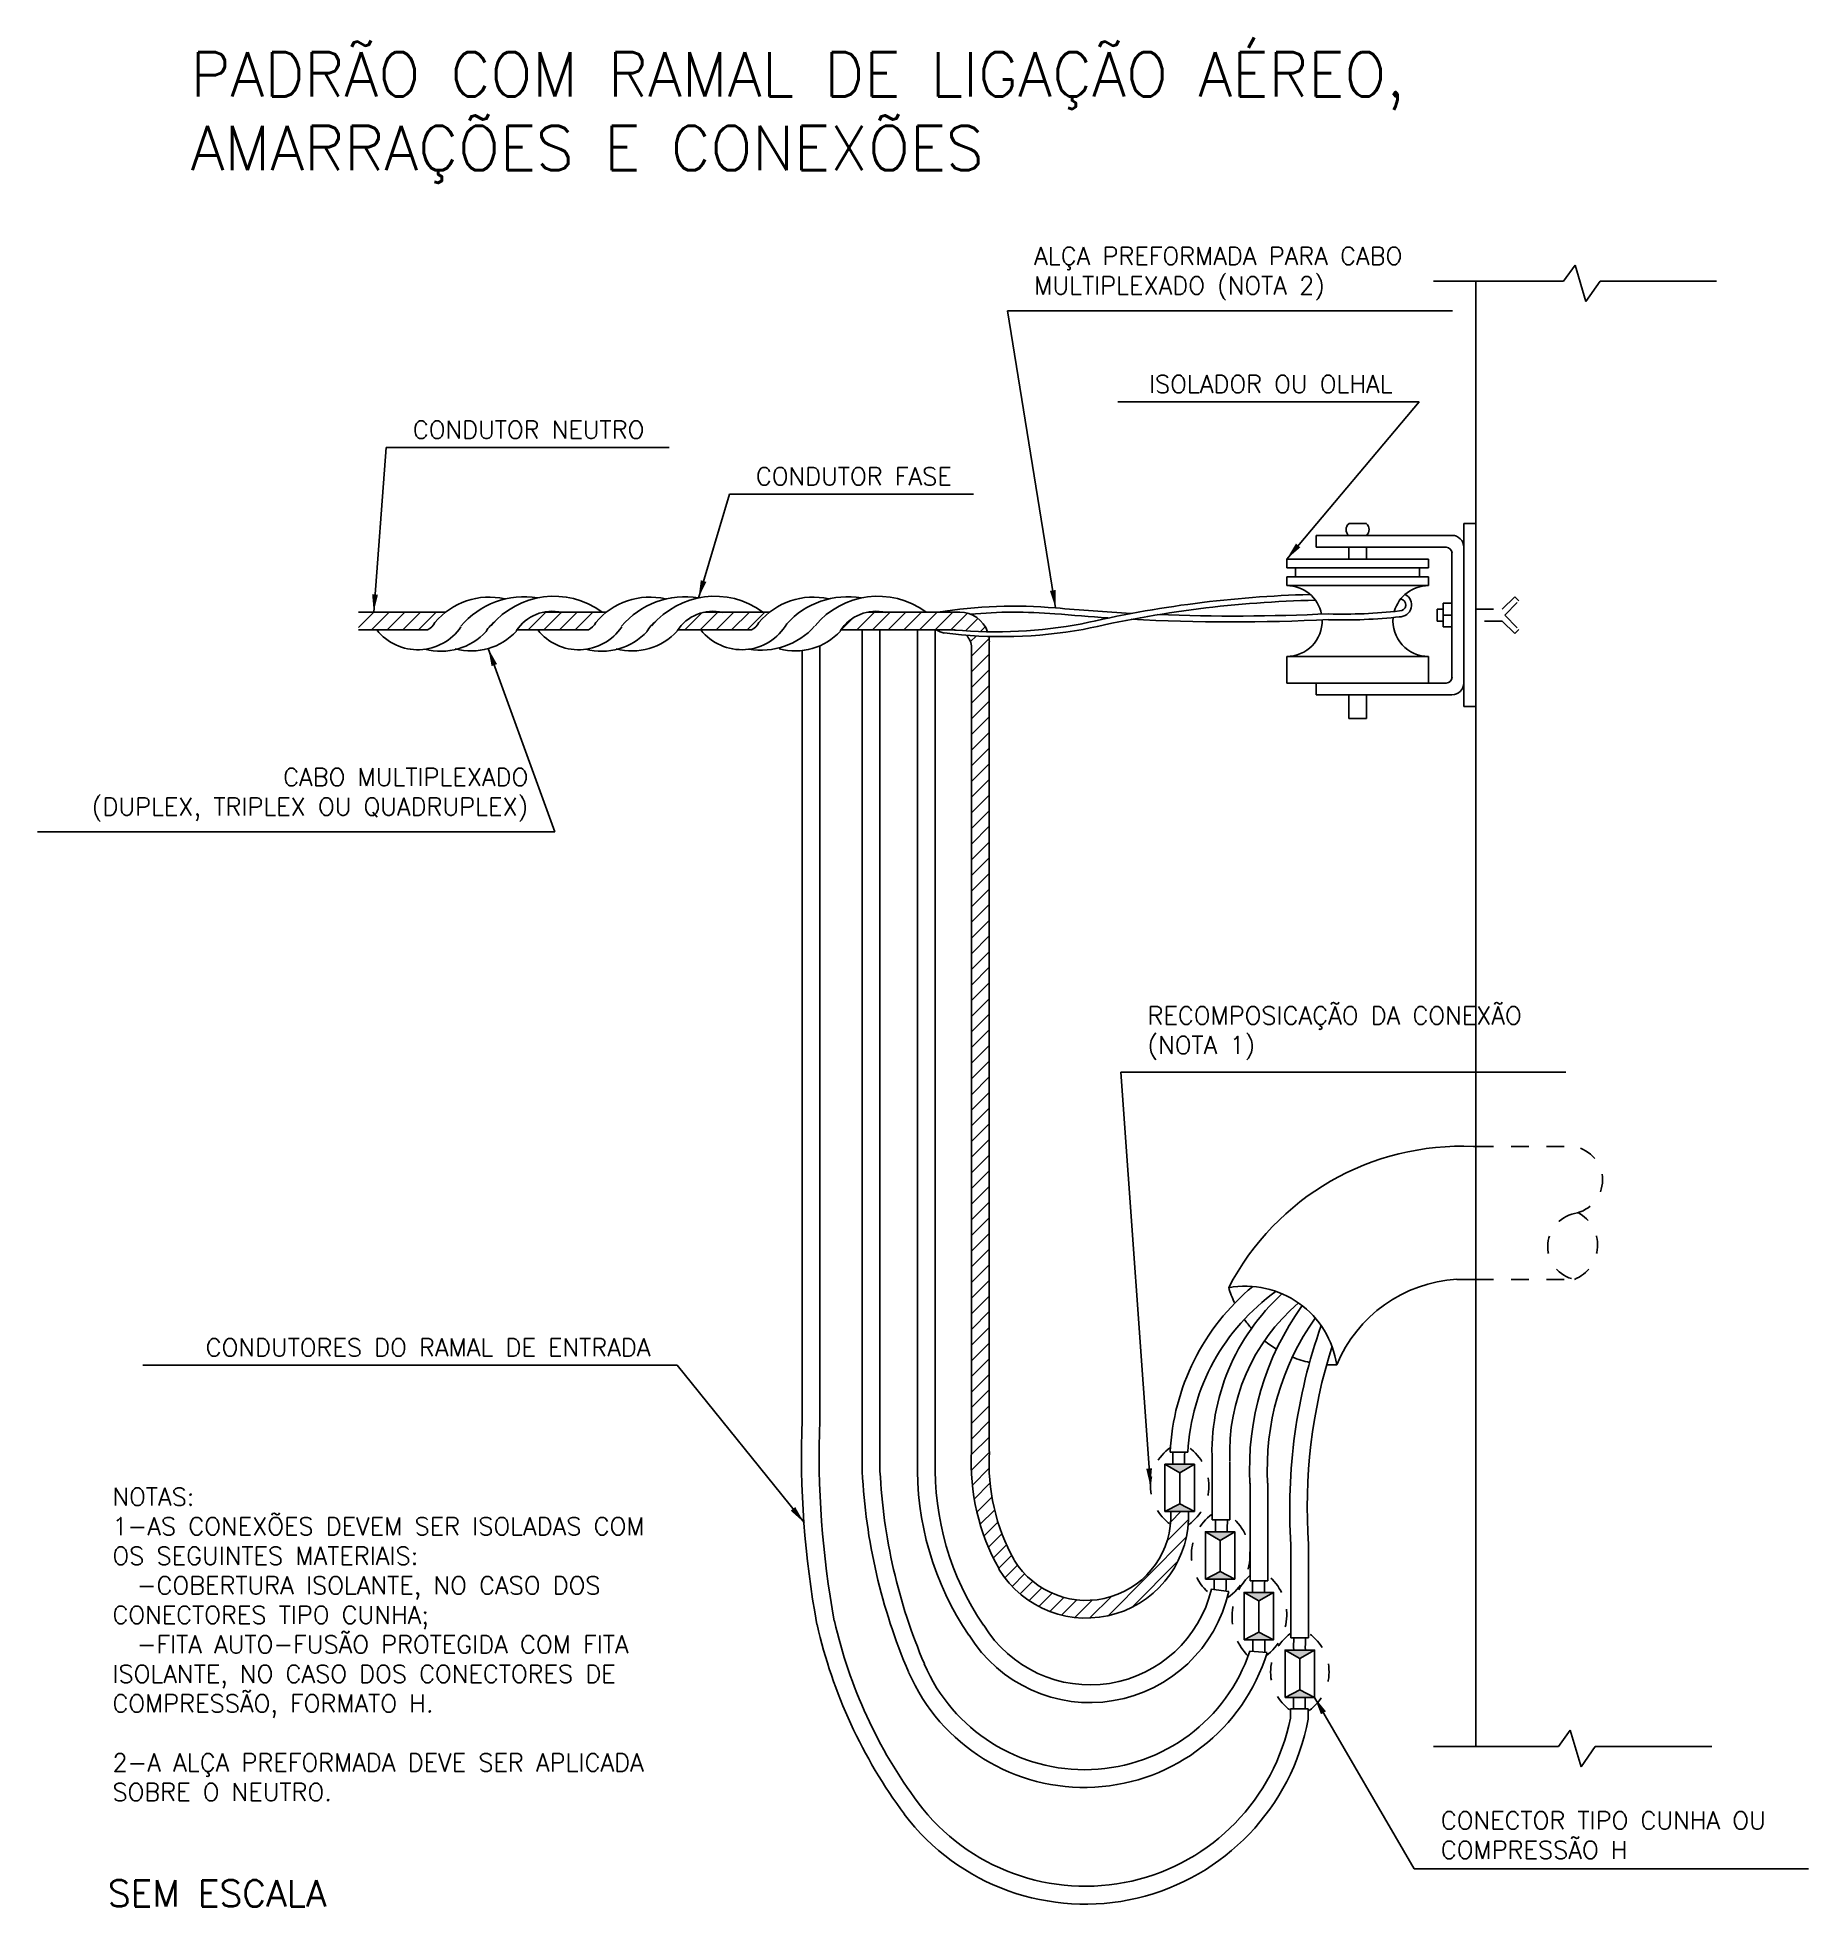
# Model space of a CAD drawing. Extents: x -4.4 to 5.6, y 5.9 to 16.4.
import ezdxf

# ---------------------------------------------------------------- set-up
doc = ezdxf.new("R2010")
doc.units = 0
doc.header["$LTSCALE"] = 0.3
doc.header["$MEASUREMENT"] = 0
doc.linetypes.add('HIDDEN', pattern=[0.375, 0.25, -0.125])
doc.layers.get('0').update_dxf_attribs({"linetype": 'CONTINUOUS'})
doc.layers.add('DETALHES', color=4, linetype='CONTINUOUS')
doc.styles.add('ROMANS', font='romans')
doc.dimstyles.new('TEXTO', dxfattribs={"dimtxt": 0.1, "dimasz": 0.1, "dimexe": 0.1, "dimexo": 0.3, "dimgap": 0.05, "dimtad": 1, "dimtih": 1, "dimtoh": 1, "dimdec": 4, "dimzin": 0, "dimtxsty": 'ROMANS', "dimcen": 0.09, "dimclrd": 1, "dimclre": 1, "dimclrt": 3, "dimazin": 3, "dimtfac": 1, "dimtdec": 4, "dimtofl": 0, "dimtmove": 0, "dimatfit": 3, "dimtolj": 1, "dimtzin": 0})

# ---------------------------------------------------------------- blocks, each defined once
blk = doc.blocks.new('*X0')
at = {"color": 0}
for p, q in [((-1.3681, 5.9593), (-1.3595, 5.9679)), ((-1.3607, 5.9579), (-1.3507, 5.9679)), ((-1.3519, 5.9579), (-1.3419, 5.9679)), ((-1.343, 5.9579), (-1.333, 5.9679)), ((-1.3342, 5.9579), (-1.3242, 5.9679)), ((-1.2723, 5.9579), (-1.2623, 5.9679)), ((-1.2635, 5.9579), (-1.2535, 5.9679)), ((-1.2546, 5.9579), (-1.2446, 5.9679)), ((-1.2458, 5.9579), (-1.2358, 5.9679)), ((-1.1839, 5.9579), (-1.1744, 5.9674)), ((-1.1751, 5.9579), (-1.1651, 5.9679)), ((-1.1662, 5.9579), (-1.1562, 5.9679)), ((-1.1574, 5.9579), (-1.1474, 5.9679)), ((-1.1486, 5.9579), (-1.1386, 5.9679)), ((-1.0955, 5.9579), (-1.0891, 5.9643)), ((-1.0867, 5.9579), (-1.0767, 5.9679)), ((-1.0779, 5.9579), (-1.0679, 5.9679)), ((-1.069, 5.9579), (-1.059, 5.9679)), ((-1.0602, 5.9579), (-1.0502, 5.9679)), ((-1.0513, 5.9579), (-1.0413, 5.9679)), ((-1.0425, 5.9579), (-1.0325, 5.9679)), ((-1.0337, 5.9579), (-1.0243, 5.9673)), ((-1.0253, 5.9574), (-1.0184, 5.9643)), ((-1.0226, 5.9513), (-1.0194, 5.9544)), ((-1.022, 5.943), (-1.0121, 5.9529)), ((-1.0169, 5.957), (-1.0142, 5.9596)), ((-1.022, 5.9342), (-1.012, 5.9442)), ((-1.022, 5.9253), (-1.012, 5.9353)), ((-1.022, 5.9165), (-1.012, 5.9265)), ((-1.022, 5.9077), (-1.012, 5.9177)), ((-1.022, 5.8988), (-1.012, 5.9088)), ((-1.022, 5.89), (-1.012, 5.9)), ((-1.022, 5.8812), (-1.012, 5.8912)), ((-1.022, 5.8723), (-1.012, 5.8823)), ((-1.022, 5.8635), (-1.012, 5.8735)), ((-1.022, 5.8546), (-1.012, 5.8646)), ((-1.022, 5.8458), (-1.012, 5.8558)), ((-1.022, 5.837), (-1.012, 5.847)), ((-1.022, 5.8281), (-1.012, 5.8381)), ((-1.022, 5.8193), (-1.012, 5.8293)), ((-1.022, 5.8104), (-1.012, 5.8204)), ((-1.022, 5.8016), (-1.012, 5.8116)), ((-1.022, 5.7928), (-1.012, 5.8028)), ((-1.022, 5.7839), (-1.012, 5.7939)), ((-1.022, 5.7751), (-1.012, 5.7851)), ((-1.022, 5.7662), (-1.012, 5.7762)), ((-1.022, 5.7574), (-1.012, 5.7674)), ((-1.022, 5.7486), (-1.012, 5.7586)), ((-1.022, 5.7397), (-1.012, 5.7497)), ((-1.022, 5.7309), (-1.012, 5.7409)), ((-1.022, 5.7221), (-1.012, 5.7321)), ((-1.022, 5.7132), (-1.012, 5.7232)), ((-1.022, 5.7044), (-1.012, 5.7144)), ((-1.022, 5.6955), (-1.012, 5.7055)), ((-1.022, 5.6867), (-1.012, 5.6967)), ((-1.022, 5.6779), (-1.012, 5.6879)), ((-1.022, 5.669), (-1.012, 5.679)), ((-1.022, 5.6602), (-1.012, 5.6702)), ((-1.022, 5.6513), (-1.012, 5.6613)), ((-1.022, 5.6425), (-1.012, 5.6525)), ((-1.022, 5.6337), (-1.012, 5.6437)), ((-1.022, 5.6248), (-1.012, 5.6348)), ((-1.022, 5.616), (-1.012, 5.626)), ((-1.022, 5.6071), (-1.012, 5.6171)), ((-1.022, 5.5983), (-1.012, 5.6083)), ((-1.022, 5.5895), (-1.012, 5.5995)), ((-1.022, 5.5806), (-1.012, 5.5906)), ((-1.022, 5.5718), (-1.012, 5.5818)), ((-1.022, 5.563), (-1.012, 5.573)), ((-1.022, 5.5541), (-1.012, 5.5641)), ((-1.022, 5.5453), (-1.012, 5.5553)), ((-1.022, 5.5364), (-1.012, 5.5464)), ((-1.022, 5.5276), (-1.012, 5.5376)), ((-1.022, 5.5188), (-1.012, 5.5288)), ((-1.022, 5.5099), (-1.012, 5.5199)), ((-1.022, 5.5011), (-1.012, 5.5111)), ((-1.0221, 5.4921), (-1.012, 5.5022)), ((-1.0221, 5.4833), (-1.012, 5.4934)), ((-1.0215, 5.475), (-1.0121, 5.4844)), ((-1.0205, 5.4672), (-1.0116, 5.4761)), ((-1.019, 5.4598), (-1.0105, 5.4683)), ((-1.0172, 5.4528), (-1.009, 5.461)), ((-0.9095, 5.4544), (-0.9038, 5.4602)), ((-1.015, 5.4462), (-1.0071, 5.4541)), ((-1.0125, 5.4398), (-1.0048, 5.4475)), ((-0.9449, 5.4013), (-0.9007, 5.4456)), ((-0.9116, 5.4435), (-0.8995, 5.4557)), ((-1.0097, 5.4338), (-1.0022, 5.4413)), ((-1.0067, 5.428), (-0.9993, 5.4353)), ((-1.0031, 5.4227), (-0.996, 5.4299)), ((-0.9991, 5.4179), (-0.992, 5.425)), ((-0.9313, 5.4062), (-0.9056, 5.4319)), ((-0.9945, 5.4137), (-0.9874, 5.4208)), ((-0.9895, 5.4099), (-0.9822, 5.4171)), ((-0.9839, 5.4066), (-0.9764, 5.414)), ((-0.9778, 5.4038), (-0.9699, 5.4117)), ((-0.9711, 5.4017), (-0.9625, 5.4103)), ((-0.9636, 5.4004), (-0.9538, 5.4101)), ((-0.9551, 5.4001), (-0.9429, 5.4122))]:
    blk.add_line(p, q, dxfattribs=at)

msp = doc.modelspace()

# ---------------------------------------------------------------- linework, layer by layer
at = {"layer": 'DETALHES', "color": 2}
for p, q in [((4.225, 15.026), (4.291, 15.117)), ((4.291, 15.117), (4.352, 14.912)), ((3.491, 15.026), (4.225, 15.026)), ((4.352, 14.912), (4.432, 15.026)), ((4.432, 15.026), (5.09, 15.026)), ((3.491, 6.755), (4.198, 6.755)), ((4.198, 6.755), (4.264, 6.846)), ((4.264, 6.846), (4.325, 6.64)), ((4.325, 6.64), (4.405, 6.755)), ((4.405, 6.755), (5.063, 6.755))]:
    msp.add_line(p, q, dxfattribs=at)
at = {"layer": 'DETALHES', "color": 4}
for p, q in [((3.73, 13.658), (3.73, 15.026)), ((3.014, 13.658), (3.113, 13.658)), ((3.663, 13.658), (3.663, 12.625)), ((3.663, 13.658), (3.73, 13.658)), ((3.73, 13.658), (3.73, 12.625)), ((2.83, 13.591), (3.596, 13.591)), ((2.83, 13.591), (2.83, 13.525)), ((2.83, 13.525), (3.563, 13.525)), ((3.013, 13.525), (3.013, 13.458)), ((3.113, 13.525), (3.113, 13.458)), ((2.663, 13.458), (3.463, 13.458)), ((2.663, 13.458), (2.663, 13.408)), ((2.663, 13.408), (3.463, 13.408)), ((2.713, 13.408), (2.713, 13.358)), ((3.413, 13.408), (3.413, 13.358)), ((3.463, 13.458), (3.463, 13.408)), ((3.596, 13.491), (3.596, 12.791)), ((2.663, 13.358), (3.463, 13.358)), ((2.663, 13.358), (2.663, 13.308)), ((2.663, 13.308), (3.463, 13.308)), ((3.463, 13.358), (3.463, 13.308)), ((3.546, 13.208), (3.596, 13.208)), ((3.546, 13.208), (3.546, 13.075)), ((-2.085, 13.158), (-2.578, 13.158)), ((-1.177, 13.158), (-1.53, 13.158)), ((-0.256, 13.158), (-0.622, 13.158)), ((0.817, 13.158), (0.299, 13.158)), ((3.513, 13.175), (3.546, 13.175)), ((3.513, 13.175), (3.513, 13.108)), ((3.513, 13.108), (3.546, 13.108)), ((3.546, 13.141), (3.596, 13.141)), ((-2.188, 13.058), (-2.578, 13.058)), ((-1.28, 13.058), (-1.682, 13.058)), ((-0.359, 13.058), (-0.774, 13.058)), ((0.783, 13.058), (0.147, 13.058)), ((0.266, 8.305), (0.266, 13.058)), ((0.366, 8.307), (0.366, 13.058)), ((0.579, 8.375), (0.579, 13.058)), ((0.679, 8.374), (0.679, 13.058)), ((0.983, 8.419), (0.983, 12.991)), ((3.546, 13.075), (3.596, 13.075)), ((-0.073, 8.596), (-0.073, 12.942)), ((0.027, 8.596), (0.027, 12.969)), ((0.883, 8.422), (0.883, 12.958)), ((2.663, 12.908), (3.463, 12.908)), ((2.663, 12.908), (2.663, 12.758)), ((3.463, 12.908), (3.463, 12.758)), ((2.663, 12.758), (3.563, 12.758)), ((2.83, 12.758), (2.83, 12.691)), ((2.83, 12.691), (3.596, 12.691)), ((3.013, 12.691), (3.013, 12.558)), ((3.113, 12.691), (3.113, 12.558)), ((3.663, 12.625), (3.73, 12.625)), ((3.73, 12.625), (3.73, 6.755)), ((3.013, 12.558), (3.113, 12.558)), ((3.73, 9.391), (3.623, 9.391)), ((1.975, 8.348), (2.059, 8.3)), ((2.004, 8.416), (2.104, 8.416)), ((2.059, 8.3), (2.142, 8.348)), ((2.242, 8.363), (2.242, 8.034)), ((2.342, 8.363), (2.342, 8.034)), ((2.059, 8.3), (2.059, 8.124)), ((2.456, 8.24), (2.456, 7.69)), ((2.556, 8.24), (2.556, 7.69)), ((1.975, 8.081), (2.059, 8.124)), ((2.059, 8.124), (2.142, 8.081)), ((2.242, 8.034), (2.342, 8.034)), ((2.204, 7.966), (2.287, 7.918)), ((2.287, 7.918), (2.37, 7.966)), ((2.287, 7.918), (2.287, 7.742)), ((2.686, 7.893), (2.686, 7.367)), ((2.786, 7.893), (2.786, 7.367)), ((2.204, 7.699), (2.287, 7.742)), ((2.287, 7.742), (2.37, 7.699)), ((2.237, 7.642), (2.336, 7.629)), ((2.422, 7.624), (2.506, 7.576)), ((2.456, 7.69), (2.556, 7.69)), ((2.506, 7.576), (2.589, 7.624)), ((2.506, 7.576), (2.506, 7.4)), ((2.422, 7.357), (2.506, 7.4)), ((2.506, 7.4), (2.589, 7.357)), ((2.455, 7.292), (2.552, 7.284)), ((2.472, 7.357), (2.472, 7.291)), ((2.539, 7.357), (2.539, 7.286)), ((2.654, 7.298), (2.737, 7.251)), ((2.686, 7.367), (2.786, 7.367)), ((2.737, 7.251), (2.82, 7.298)), ((2.737, 7.251), (2.737, 7.074)), ((2.654, 7.031), (2.737, 7.074)), ((2.737, 7.074), (2.82, 7.031)), ((2.684, 6.967), (2.684, 6.914)), ((2.684, 6.967), (2.784, 6.967)), ((2.701, 7.031), (2.701, 6.967)), ((2.767, 7.031), (2.767, 6.967)), ((2.784, 6.967), (2.784, 6.909))]:
    msp.add_line(p, q, dxfattribs=at)
at = {"layer": 'DETALHES', "color": 2, "linetype": 'HIDDEN'}
for p, q in [((3.88, 13.175), (3.951, 13.245)), ((3.894, 13.141), (3.974, 13.222)), ((3.951, 13.245), (3.974, 13.222)), ((3.73, 13.175), (3.88, 13.175)), ((3.88, 13.108), (3.73, 13.108)), ((3.88, 13.108), (3.951, 13.037)), ((3.894, 13.141), (3.974, 13.061)), ((3.951, 13.037), (3.974, 13.061)), ((3.73, 10.141), (4.288, 10.141)), ((3.73, 9.391), (4.288, 9.391))]:
    msp.add_line(p, q, dxfattribs=at)
at = {"layer": 'DETALHES'}
msp.add_line((3.73, 10.141), (3.718, 10.141), dxfattribs=at)
at = {"layer": 'DETALHES', "color": 4}
for points in [[(1.975, 8.081), (1.975, 8.348), (2.142, 8.348), (2.142, 8.081)], [(2.204, 7.699), (2.204, 7.966), (2.37, 7.966), (2.37, 7.699)], [(2.422, 7.357), (2.422, 7.624), (2.589, 7.624), (2.589, 7.357)], [(2.654, 7.031), (2.654, 7.298), (2.82, 7.298), (2.82, 7.031)]]:
    msp.add_lwpolyline(points, close=True, dxfattribs=at)
for centre, radius, start, end in [((3.042, 13.624), 0.0441, 130.4871, 228.5783), ((3.084, 13.624), 0.0441, 311.4217, 49.5129), ((3.596, 13.525), 0.0667, 0, 90), ((2.663, 13.108), 0.2, 11.2335, 90), ((3.463, 13.108), 0.2, 90, 164.239), ((-1.839, 12.843), 0.4, 77.3597, 140.1523), ((-1.645, 12.784), 0.461, 80.0953, 140.3545), ((-1.474, 12.787), 0.461, 54.176, 140.3545), ((-0.931, 12.843), 0.4, 77.3597, 140.1523), ((-0.737, 12.784), 0.461, 80.0953, 140.3545), ((-0.566, 12.787), 0.461, 54.176, 140.3545), ((-0.01, 12.843), 0.4, 77.3597, 140.1523), ((0.183, 12.784), 0.461, 80.0953, 138.0119), ((0.355, 12.787), 0.461, 54.176, 140.3545), ((1.123, 10.487), 2.705, 85.016, 99.1231), ((-2.235, 13.149), 0.102, 297.4251, 330.7724), ((-1.656, 12.921), 0.239, 129.077, 147.5224), ((-1.485, 12.924), 0.239, 76.5477, 147.5224), ((-1.327, 13.149), 0.102, 297.4251, 330.7724), ((-0.748, 12.921), 0.239, 129.077, 147.5224), ((-0.577, 12.924), 0.239, 76.5477, 147.5224), ((-0.414, 13.241), 0.295, 218.4532, 329.7067), ((-0.406, 13.149), 0.102, 297.4251, 330.7724), ((0.344, 12.924), 0.239, 76.5477, 147.5224), ((0.817, 12.991), 0.167, 19.8837, 90), ((1.123, 10.486), 2.672, 85.0259, 95.3148), ((2.663, 13.108), 0.2, 270, 1.6516), ((3.463, 13.108), 0.2, 174.2091, 270), ((-2.243, 13.241), 0.295, 218.4532, 325.6591), ((-2.112, 13.283), 0.346, 254.8284, 317.515), ((-1.941, 13.285), 0.346, 254.8284, 317.515), ((-1.335, 13.241), 0.295, 218.4532, 325.6591), ((-1.204, 13.283), 0.346, 254.8284, 317.515), ((-1.033, 13.285), 0.346, 254.8284, 317.515), ((-0.306, 13.351), 0.408, 260.4125, 318.0306), ((-0.112, 13.285), 0.346, 254.8284, 317.515), ((0.808, 13.304), 0.276, 243.1353, 253.2905), ((0.783, 12.958), 0.1, 82.0964, 90), ((3.563, 12.791), 0.0333, 270, 0), ((3.596, 12.758), 0.0667, 270, 0), ((3.65, 8.661), 1.482, 87.3797, 152.5201), ((3.307, 8.351), 1.304, 129.8597, 177.1398), ((3.3, 8.351), 1.197, 125.6341, 176.9015), ((3.453, 8.414), 1.212, 132.2668, 182.4991), ((2.43, 8.832), 0.521, 8.429, 100.4669), ((2.924, 9.523), 0.615, 196.8551, 205.2656), ((3.669, 8.611), 0.782, 93.3851, 157.5965), ((3.453, 8.414), 1.112, 130.5485, 182.4739), ((4.025, 8.322), 1.572, 144.1413, 183.0084), ((2.924, 9.523), 0.615, 215.4496, 221.621), ((4.025, 8.322), 1.472, 144.6827, 183.1686), ((5.761, 8.098), 3.081, 160.4184, 183.8679), ((2.924, 9.523), 0.615, 231.0478, 238.8277), ((5.798, 8.105), 3.019, 162.4909, 184.008), ((2.924, 9.523), 0.615, 248.1321, 257.595), ((5.202, 8.401), 5.279, 177.865, 190.4671), ((5.202, 8.401), 5.179, 177.865, 190.4446), ((2.257, 8.326), 1.679, 178.3319, 214.2196), ((2.257, 8.326), 1.579, 178.2798, 214.207), ((2.097, 8.353), 1.215, 176.708, 209.4083), ((2.097, 8.353), 1.115, 176.5635, 209.3141), ((2.569, 8.372), 0.55, 175.4345, 182.4687), ((2.611, 8.372), 0.525, 175.1933, 182.6733), ((3.514, 8.461), 3.251, 182.7357, 203.305), ((3.514, 8.461), 3.151, 182.757, 203.182), ((1.531, 8.057), 0.578, 211.4545, 2.5847), ((1.531, 8.057), 0.478, 211.663, 2.5847), ((2.81, 7.99), 0.55, 175.4227, 182.4687), ((2.852, 7.99), 0.525, 175.181, 182.6733), ((1.552, 7.805), 0.803, 211.7545, 347.3039), ((1.553, 7.806), 0.704, 211.4045, 346.5341), ((1.68, 7.671), 0.574, 356.8424, 2.7379), ((1.674, 7.674), 0.647, 356.2145, 2.3396), ((3.02, 7.648), 0.55, 175.5832, 182.4687), ((3.062, 7.648), 0.525, 175.3491, 182.6733), ((2.786, 8.072), 2.845, 192.7834, 216.6826), ((2.786, 8.072), 2.745, 192.8254, 216.5766), ((1.52, 7.604), 1.081, 203.4634, 342.7626), ((1.522, 7.608), 0.985, 203.1936, 341.271), ((3.252, 7.322), 0.55, 175.4345, 182.4687), ((3.293, 7.322), 0.525, 175.1933, 182.6733), ((1.525, 7.145), 1.281, 217.1483, 349.3574), ((1.526, 7.146), 1.181, 216.9487, 348.7058)]:
    msp.add_arc(centre, radius, start, end, dxfattribs=at)
at = {"layer": 'DETALHES'}
for centre, radius, start, end in [((3.563, 13.491), 0.0333, 0, 90), ((0.783, 12.958), 0.1, 0, 43.5385), ((0.817, 12.991), 0.167, 0, 9.9989), ((2.924, 9.523), 0.615, 266.6477, 272.0408)]:
    msp.add_arc(centre, radius, start, end, dxfattribs=at)
at = {"layer": 'DETALHES', "color": 3}
for centre, radius, start, end in [((2.963, 6.862), 6.398, 91.5068, 103.1681), ((2.963, 6.862), 6.365, 91.2454, 103.1681), ((3.301, 13.199), 0.0673, 267.5135, 62.5449), ((3.301, 13.199), 0.034, 267.5135, 80.1227), ((1.02, 15.683), 2.636, 264.9255, 280.6546), ((2.363, 24.078), 10.975, 264.7283, 266.2908), ((2.363, 24.078), 10.942, 264.7283, 266.9601), ((2.363, 24.078), 10.975, 266.981, 272.8107), ((2.363, 24.078), 10.942, 267.7602, 272.8107), ((2.981, 16.018), 2.904, 268.3702, 276.3642), ((2.981, 16.018), 2.871, 268.3702, 276.3642), ((1.055, 15.602), 2.582, 262.7493, 280.2177)]:
    msp.add_arc(centre, radius, start, end, dxfattribs=at)
at = {"layer": 'DETALHES', "color": 2, "linetype": 'HIDDEN'}
for centre, radius, start, end in [((4.255, 9.952), 0.191, 279.7347, 80.2653), ((4.327, 9.577), 0.19, 101.7908, 258.2092), ((4.21, 9.584), 0.208, 291.9702, 62.3511), ((2.159, 8.225), 0.265, 125.1967, 234.9806), ((1.958, 8.225), 0.265, 305.0194, 54.8033), ((2.409, 7.836), 0.284, 125.9855, 231.5403), ((2.17, 7.831), 0.285, 304.2355, 53.3609), ((2.672, 7.487), 0.318, 133.5265, 224.5251), ((2.376, 7.497), 0.287, 306.4753, 51.1455), ((2.837, 7.175), 0.265, 125.1967, 234.9806), ((2.637, 7.175), 0.265, 305.0194, 54.8033)]:
    msp.add_arc(centre, radius, start, end, dxfattribs=at)
at = {"layer": 'DETALHES', "color": 4}
for points in [[(1.975, 8.348), (2.142, 8.348), (2.059, 8.3)], [(1.975, 8.081), (2.059, 8.124), (1.975, 8.081), (2.142, 8.081)], [(2.204, 7.966), (2.37, 7.966), (2.287, 7.918)], [(2.204, 7.699), (2.287, 7.742), (2.204, 7.699), (2.37, 7.699)], [(2.422, 7.624), (2.589, 7.624), (2.506, 7.576)], [(2.422, 7.357), (2.506, 7.4), (2.422, 7.357), (2.589, 7.357)], [(2.654, 7.298), (2.82, 7.298), (2.737, 7.251)], [(2.654, 7.031), (2.737, 7.074), (2.654, 7.031), (2.82, 7.031)]]:
    msp.add_solid(points, dxfattribs=at)

# ---------------------------------------------------------------- block references
at = {"layer": 'DETALHES', "color": 1, "xscale": 10.0000000002, "yscale": 10.0000000002, "zscale": 10.0000000002}
msp.add_blockref('*X0', (11.103, -46.521), dxfattribs=at)

# ---------------------------------------------------------------- texts
at = {"layer": 'DETALHES', "color": 4, "style": 'ROMANS'}
msp.add_text('SEM ESCALA', height=0.15, dxfattribs=at).set_placement((-3.993, 5.85))
at = {"layer": 'DETALHES', "attachment_point": 1, "style": 'ROMANS'}
for s, insert, char_height, width in [('\\C6;PADRÃO COM RAMAL DE LIGAÇÃO AÉREO,\\PAMARRAÇÕES E CONEXÕES', (-3.526, 16.32), 0.25, 8.279), ('NOTAS: \\P\\C3;1-AS CONEXÕES DEVEM SER ISOLADAS COM\\POS SEGUINTES MATERIAIS:\\P  -COBERTURA ISOLANTE, NO CASO DOS\\PCONECTORES TIPO CUNHA;\\P  -FITA AUTO-FUSÃO PROTEGIDA COM FITA\\PISOLANTE, NO CASO DOS CONECTORES DE \\PCOMPRESSÃO, FORMATO H.\\P\\P2-A ALÇA PREFORMADA DEVE SER APLICADA\\PSOBRE O NEUTRO.', (-3.967, 8.214), 0.1, 3.60692)]:
    msp.add_mtext(s, dxfattribs=dict(at, insert=insert, char_height=char_height, width=width))
at = {"layer": 'DETALHES', "color": 3, "char_height": 0.1, "style": 'ROMANS'}
for s, insert, attachment_point in [('\\A1;ALÇA PREFORMADA PARA CABO\\PMULTIPLEXADO (NOTA 2)', (1.237, 15.069), 4), ('\\A1;ISOLADOR OU OLHAL', (3.261, 14.446), 6), ('\\A1;CONDUTOR NEUTRO', (-2.271, 14.188), 4), ('\\A1;CONDUTOR FASE', (-0.334, 13.925), 4), ('\\A1;CABO MULTIPLEXADO\\P(DUPLEX, TRIPLEX OU QUADRUPLEX)', (-1.619, 12.127), 6), ('\\A1;RECOMPOSICAÇÃO DA CONEXÃO\\P(NOTA 1)', (1.877, 10.781), 4), ('\\A1;CONDUTORES DO RAMAL DE ENTRADA', (-0.929, 9.007), 6), ('\\A1;\\PCONECTOR TIPO CUNHA OU \\PCOMPRESSÃO H', (3.533, 6.337), 4)]:
    msp.add_mtext(s, dxfattribs=dict(at, insert=insert, attachment_point=attachment_point))

# ---------------------------------------------------------------- leaders
at = {"layer": 'DETALHES', "color": 1, "annotation_type": 0, "has_hookline": 1}
for points, hookline_direction, text_width in [([(1.358, 13.182), (1.087, 14.86), (1.187, 14.86)], 0, 2.362), ([(2.663, 13.458), (3.411, 14.346), (3.311, 14.346)], 1, 1.552), ([(-2.492, 13.158), (-2.421, 14.088), (-2.321, 14.088)], 0, 1.448), ([(-0.658, 13.238), (-0.484, 13.825), (-0.384, 13.825)], 0, 1.229), ([(-1.845, 12.953), (-1.469, 11.917), (-1.569, 11.917)], 1, 2.771), ([(1.893, 8.224), (1.727, 10.562), (1.827, 10.562)], 0, 2.362), ([(-0.062, 8.018), (-0.779, 8.907), (-0.879, 8.907)], 1, 2.867), ([(2.82, 7.031), (3.383, 6.064), (3.483, 6.064)], 0, 2.076)]:
    msp.add_leader(points, dimstyle='TEXTO', dxfattribs=dict(at, hookline_direction=hookline_direction, text_width=text_width))

doc.saveas('drawing.dxf')
